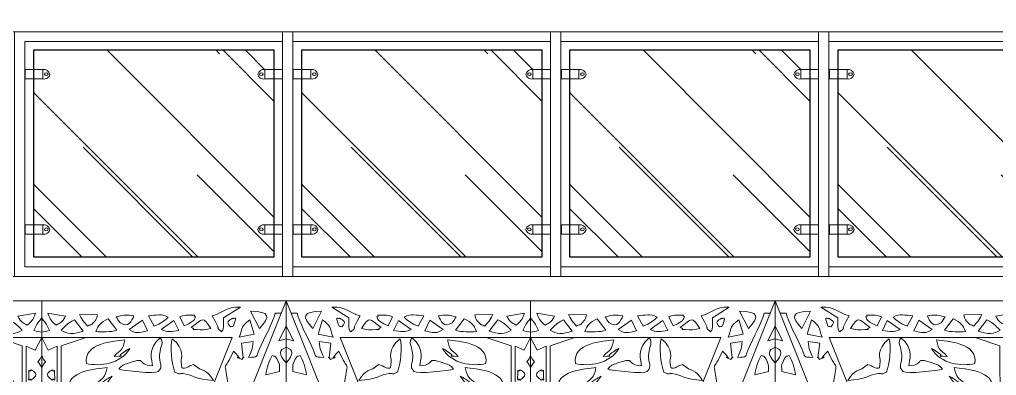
# Model space of a CAD drawing. Header units: inches. Extents: x 249 to 1192, y -18 to 440.
# Drawn here: x 630.404 to 634.4, y 265.843 to 267.298 of the extents above; entities that cross this region are included whole.
import ezdxf

# ---------------------------------------------------------------- set-up
doc = ezdxf.new("R2010")
doc.units = ezdxf.units.IN
doc.header["$MEASUREMENT"] = 0
for name, color, linetype, lineweight in [('ACP', 15, 'Continuous', 15), ('BALOK', 3, 'Continuous', 20), ('BESI', 201, 'Continuous', 0), ('KACA', 141, 'Continuous', 30), ('KUSEN', 16, 'Continuous', 15)]:
    doc.layers.add(name, color=color, linetype=linetype, lineweight=lineweight)
doc.layers.add('KOLOM', color=5, linetype='Continuous')

# ---------------------------------------------------------------- blocks, each defined once
blk = doc.blocks.new('GOTGAA')
for points in [[(0.0196, 2.4616), (1.0196, -0.0384), (0.0196, -0.0384), (0.0196, 2.4616)], [(0.0196, 2.0577), (0.7981, 0.1116), (0.0196, 0.1116)], [(0.0196, 0.1116), (0.0467, 0.1633), (0.0826, 0.1469), (0.0832, 0.4065)], [(0.0999, 0.3983), (0.1, 0.1456), (0.2009, 0.1116)]]:
    blk.add_lwpolyline(points)
for points in [[(0.019, 2.3598), (0.019, 2.3598), (0.0499, 2.2987), (0.0499, 2.2987)], [(0.0499, 2.2987), (0.0499, 2.2987), (0.019, 2.3598), (0.019, 2.3598)], [(0.0499, 2.2987), (0.0499, 2.2987), (0.0196, 2.3066), (0.0196, 2.3066)], [(0.0196, 2.3066), (0.0196, 2.3066), (0.0499, 2.2987), (0.0499, 2.2987)], [(0.0196, 2.2721), (0.0495, 2.2617), (0.0531, 2.243), (0.019, 2.2087)], [(0.019, 2.2087), (0.0531, 2.243), (0.0495, 2.2617), (0.0196, 2.2721)], [(0.0522, 2.2136), (0.0655, 2.2449), (0.0652, 2.2315), (0.0773, 2.2392)], [(0.0773, 2.2392), (0.0652, 2.2315), (0.0655, 2.2449), (0.0522, 2.2136)], [(0.0773, 2.2392), (0.087, 2.2172), (0.1001, 2.1894), (0.1025, 2.1599)], [(0.1025, 2.1599), (0.1001, 2.1894), (0.087, 2.2172), (0.0773, 2.2392)], [(0.0469, 2.1732), (0.0472, 2.1948), (0.043, 2.1919), (0.0522, 2.2136)], [(0.0522, 2.2136), (0.043, 2.1919), (0.0472, 2.1948), (0.0469, 2.1732)], [(0.1025, 2.1599), (0.1025, 2.1599), (0.0469, 2.1732), (0.0469, 2.1732)], [(0.0469, 2.1732), (0.0469, 2.1732), (0.1025, 2.1599), (0.1025, 2.1599)], [(0.0832, 0.4065), (0.0832, 0.4065), (0.0826, 0.1469), (0.0826, 0.1469)], [(0.0826, 0.1469), (0.0826, 0.1469), (0.0832, 0.4065), (0.0832, 0.4065)], [(0.1, 0.1456), (0.1, 0.1456), (0.0999, 0.3983), (0.0999, 0.3983)], [(0.0999, 0.3983), (0.0999, 0.3983), (0.1, 0.1456), (0.1, 0.1456)], [(0.0625, 0.2435), (0.053, 0.2503), (0.0245, 0.2594), (0.0625, 0.2849)], [(0.0625, 0.2849), (0.0245, 0.2594), (0.053, 0.2503), (0.0625, 0.2435)], [(0.0625, 0.2849), (0.0731, 0.2716), (0.0735, 0.3063), (0.0725, 0.2617)], [(0.0725, 0.2617), (0.0735, 0.3063), (0.0731, 0.2716), (0.0625, 0.2849)], [(0.8041, 0.1666), (0.7649, 0.2586), (0.7644, 0.1934), (0.7813, 0.2958)], [(0.7813, 0.2958), (0.7644, 0.1934), (0.7649, 0.2586), (0.8041, 0.1666)], [(0.0725, 0.2617), (0.0716, 0.2237), (0.0756, 0.2615), (0.0625, 0.2435)], [(0.0625, 0.2435), (0.0756, 0.2615), (0.0716, 0.2237), (0.0725, 0.2617)], [(0.0196, 0.1841), (0.0396, 0.2305), (0.0418, 0.1909), (0.0196, 0.2339)], [(0.8381, 0.2012), (0.7903, 0.1732), (0.849, 0.2154), (0.8196, 0.1834)], [(0.8196, 0.1834), (0.849, 0.2154), (0.7903, 0.1732), (0.8381, 0.2012)], [(0.843, 0.1837), (0.8434, 0.2113), (0.8521, 0.1749), (0.8381, 0.2012)], [(0.8381, 0.2012), (0.8521, 0.1749), (0.8434, 0.2113), (0.843, 0.1837)], [(0.0826, 0.1469), (0.0826, 0.1469), (0.0467, 0.1633), (0.0467, 0.1633)], [(0.0467, 0.1633), (0.0467, 0.1633), (0.0826, 0.1469), (0.0826, 0.1469)], [(0.8149, 0.1777), (0.8149, 0.1777), (0.8041, 0.1666), (0.8041, 0.1666)], [(0.8041, 0.1666), (0.8041, 0.1666), (0.8149, 0.1777), (0.8149, 0.1777)], [(0.8196, 0.1834), (0.8182, 0.1819), (0.8162, 0.1792), (0.8149, 0.1777)], [(0.8149, 0.1777), (0.8162, 0.1792), (0.8182, 0.1819), (0.8196, 0.1834)], [(0.8369, 0.1335), (0.8369, 0.1335), (0.843, 0.1837), (0.843, 0.1837)], [(0.843, 0.1837), (0.843, 0.1837), (0.8369, 0.1335), (0.8369, 0.1335)], [(0.9091, 0.1604), (0.8958, 0.1916), (0.9082, 0.19), (0.8657, 0.1926)], [(0.8657, 0.1926), (0.8756, 0.1711), (0.8831, 0.1616), (0.8843, 0.1268)], [(0.8843, 0.1268), (0.8831, 0.1616), (0.8756, 0.1711), (0.8657, 0.1926)], [(0.8657, 0.1926), (0.9082, 0.19), (0.8958, 0.1916), (0.9091, 0.1604)], [(0.9743, 0.0115), (0.9673, 0.048), (0.9294, 0.1129), (0.9091, 0.1604)], [(0.9091, 0.1604), (0.9294, 0.1129), (0.9673, 0.048), (0.9743, 0.0115)], [(0.8843, 0.1268), (0.8843, 0.1268), (0.8369, 0.1335), (0.8369, 0.1335)], [(0.8369, 0.1335), (0.8369, 0.1335), (0.8843, 0.1268), (0.8843, 0.1268)], [(0.0196, 0.0891), (0.0292, 0.088), (0.0394, 0.0858), (0.0514, 0.0828)], [(0.0514, 0.0828), (0.0394, 0.0858), (0.0292, 0.088), (0.0196, 0.0891)], [(0.0514, 0.0828), (0.034, 0.0468), (0.0401, 0.0578), (0.0198, 0.0323)], [(0.0198, 0.0323), (0.0401, 0.0578), (0.034, 0.0468), (0.0514, 0.0828)], [(0.0995, 0.0808), (0.1232, 0.0967), (0.1521, 0.099), (0.1889, 0.0852)], [(0.1889, 0.0852), (0.1521, 0.099), (0.1232, 0.0967), (0.0995, 0.0808)], [(0.1535, 0.0392), (0.121, 0.0546), (0.1237, 0.0588), (0.0995, 0.0808)], [(0.0995, 0.0808), (0.1237, 0.0588), (0.121, 0.0546), (0.1535, 0.0392)], [(0.1889, 0.0852), (0.1889, 0.0852), (0.1535, 0.0392), (0.1535, 0.0392)], [(0.1535, 0.0392), (0.1535, 0.0392), (0.1889, 0.0852), (0.1889, 0.0852)], [(0.2406, 0.087), (0.2662, 0.0875), (0.3012, 0.0902), (0.3274, 0.0808)], [(0.3274, 0.0808), (0.3012, 0.0902), (0.2662, 0.0875), (0.2406, 0.087)], [(0.2912, 0.0348), (0.2598, 0.0514), (0.2517, 0.0581), (0.2406, 0.087)], [(0.2406, 0.087), (0.2517, 0.0581), (0.2598, 0.0514), (0.2912, 0.0348)], [(0.3274, 0.0808), (0.3274, 0.0808), (0.2912, 0.0348), (0.2912, 0.0348)], [(0.2912, 0.0348), (0.2912, 0.0348), (0.3274, 0.0808), (0.3274, 0.0808)], [(0.3774, 0.0778), (0.4043, 0.0971), (0.4163, 0.0904), (0.4524, 0.0842)], [(0.4524, 0.0842), (0.4163, 0.0904), (0.4043, 0.0971), (0.3774, 0.0778)], [(0.4524, 0.0842), (0.4524, 0.0842), (0.4324, 0.0401), (0.4324, 0.0401)], [(0.4324, 0.0401), (0.4324, 0.0401), (0.4524, 0.0842), (0.4524, 0.0842)], [(0.5083, 0.0781), (0.5359, 0.0898), (0.5488, 0.0877), (0.5803, 0.0825)], [(0.5803, 0.0825), (0.5488, 0.0877), (0.5359, 0.0898), (0.5083, 0.0781)], [(0.5803, 0.0825), (0.5803, 0.0825), (0.5608, 0.042), (0.5608, 0.042)], [(0.5608, 0.042), (0.5608, 0.042), (0.5803, 0.0825), (0.5803, 0.0825)], [(0.6315, 0.0695), (0.6554, 0.0801), (0.6174, 0.0776), (0.6683, 0.0794)], [(0.6683, 0.0794), (0.6901, 0.0802), (0.6886, 0.0787), (0.7119, 0.0741)], [(0.7169, 0.0218), (0.7566, 0.092), (0.7337, 0.0594), (0.7416, 0.0753)], [(0.7416, 0.0753), (0.7337, 0.0594), (0.7566, 0.092), (0.7169, 0.0218)], [(0.7416, 0.0753), (0.7416, 0.0753), (0.7547, 0.0883), (0.7547, 0.0883)], [(0.7547, 0.0883), (0.7547, 0.0883), (0.7416, 0.0753), (0.7416, 0.0753)], [(0.7547, 0.0883), (0.7614, 0.0772), (0.7607, 0.0883), (0.7638, 0.0659)], [(0.7638, 0.0659), (0.7607, 0.0883), (0.7614, 0.0772), (0.7547, 0.0883)], [(0.8277, 0.1092), (0.8277, 0.1092), (0.8891, 0.0978), (0.8891, 0.0978)], [(0.8705, 0.0382), (0.8319, 0.0677), (0.8447, 0.0674), (0.8277, 0.1092)], [(0.8277, 0.1092), (0.8447, 0.0674), (0.8319, 0.0677), (0.8705, 0.0382)], [(0.8891, 0.0978), (0.8891, 0.0978), (0.8277, 0.1092), (0.8277, 0.1092)], [(0.8891, 0.0978), (0.8891, 0.0978), (0.8705, 0.0382), (0.8705, 0.0382)], [(0.8705, 0.0382), (0.8705, 0.0382), (0.8891, 0.0978), (0.8891, 0.0978)], [(0.0448, 0.0119), (0.0566, 0.0439), (0.0603, 0.0431), (0.0785, 0.0607)], [(0.0785, 0.0607), (0.0603, 0.0431), (0.0566, 0.0439), (0.0448, 0.0119)], [(0.0785, 0.0607), (0.0986, 0.0476), (0.1003, 0.0522), (0.1175, 0.024)], [(0.1175, 0.024), (0.1003, 0.0522), (0.0986, 0.0476), (0.0785, 0.0607)], [(0.1742, 0.0176), (0.1909, 0.0489), (0.1905, 0.0443), (0.207, 0.0643)], [(0.207, 0.0643), (0.1905, 0.0443), (0.1909, 0.0489), (0.1742, 0.0176)], [(0.207, 0.0643), (0.2282, 0.052), (0.2152, 0.0674), (0.2328, 0.0485)], [(0.2328, 0.0485), (0.2152, 0.0674), (0.2282, 0.052), (0.207, 0.0643)], [(0.2328, 0.0485), (0.2486, 0.0315), (0.2421, 0.0358), (0.2482, 0.0185)], [(0.2482, 0.0185), (0.2421, 0.0358), (0.2486, 0.0315), (0.2328, 0.0485)], [(0.3245, 0.0272), (0.3287, 0.0329), (0.3341, 0.0455), (0.341, 0.0506)], [(0.341, 0.0506), (0.3341, 0.0455), (0.3287, 0.0329), (0.3245, 0.0272)], [(0.341, 0.0506), (0.3731, 0.0742), (0.3883, 0.0442), (0.3968, 0.0227)], [(0.3968, 0.0227), (0.3883, 0.0442), (0.3731, 0.0742), (0.341, 0.0506)], [(0.4324, 0.0401), (0.4324, 0.0401), (0.3774, 0.0778), (0.3774, 0.0778)], [(0.3774, 0.0778), (0.3774, 0.0778), (0.4324, 0.0401), (0.4324, 0.0401)], [(0.456, 0.0218), (0.456, 0.0218), (0.48, 0.0644), (0.48, 0.0644)], [(0.48, 0.0644), (0.48, 0.0644), (0.456, 0.0218), (0.456, 0.0218)], [(0.48, 0.0644), (0.5075, 0.0529), (0.5222, 0.0434), (0.5367, 0.0277)], [(0.5367, 0.0277), (0.5222, 0.0434), (0.5075, 0.0529), (0.48, 0.0644)], [(0.5608, 0.042), (0.5608, 0.042), (0.5083, 0.0781), (0.5083, 0.0781)], [(0.5083, 0.0781), (0.5083, 0.0781), (0.5608, 0.042), (0.5608, 0.042)], [(0.5845, 0.0259), (0.5845, 0.0259), (0.6028, 0.0634), (0.6028, 0.0634)], [(0.6028, 0.0634), (0.6557, 0.0392), (0.6444, 0.0322), (0.649, 0.0248)], [(0.7119, 0.0741), (0.6779, 0.0225), (0.68, 0.0345), (0.6315, 0.0695)], [(0.7638, 0.0659), (0.7639, 0.0657), (0.7635, 0.0337), (0.7634, 0.0307)], [(0.7634, 0.0307), (0.7635, 0.0337), (0.7639, 0.0657), (0.7638, 0.0659)], [(0.8013, 0.032), (0.7846, 0.0445), (0.7707, 0.043), (0.792, 0.068)], [(0.792, 0.068), (0.7707, 0.043), (0.7846, 0.0445), (0.8013, 0.032)], [(0.792, 0.068), (0.7997, 0.0628), (0.8014, 0.0741), (0.8072, 0.0547)], [(0.8072, 0.0547), (0.8014, 0.0741), (0.7997, 0.0628), (0.792, 0.068)], [(0.8072, 0.0547), (0.8189, 0.0158), (0.806, 0.0389), (0.8013, 0.032)], [(0.8013, 0.032), (0.806, 0.0389), (0.8189, 0.0158), (0.8072, 0.0547)], [(0.8744, 0.0036), (0.8744, 0.0036), (0.9103, 0.0739), (0.9103, 0.0739)], [(0.9103, 0.0739), (0.9575, 0.0246), (0.9526, 0.0049), (0.8744, 0.0036)], [(0.8744, 0.0036), (0.9526, 0.0049), (0.9575, 0.0246), (0.9103, 0.0739)], [(0.9103, 0.0739), (0.9103, 0.0739), (0.8744, 0.0036), (0.8744, 0.0036)], [(0.0198, 0.0323), (0.0197, 0.0324), (0.0197, 0.0324), (0.0196, 0.0325)], [(0.0196, 0.0325), (0.0197, 0.0324), (0.0197, 0.0324), (0.0198, 0.0323)], [(0.1175, 0.024), (0.1175, 0.024), (0.0448, 0.0119), (0.0448, 0.0119)], [(0.0448, 0.0119), (0.0448, 0.0119), (0.1175, 0.024), (0.1175, 0.024)], [(0.2482, 0.0185), (0.2482, 0.0185), (0.1742, 0.0176), (0.1742, 0.0176)], [(0.1742, 0.0176), (0.1742, 0.0176), (0.2482, 0.0185), (0.2482, 0.0185)], [(0.3968, 0.0227), (0.3683, 0.0186), (0.3619, 0.0162), (0.3245, 0.0272)], [(0.3245, 0.0272), (0.3619, 0.0162), (0.3683, 0.0186), (0.3968, 0.0227)], [(0.5367, 0.0277), (0.5093, 0.0121), (0.4884, 0.0212), (0.456, 0.0218)], [(0.456, 0.0218), (0.4884, 0.0212), (0.5093, 0.0121), (0.5367, 0.0277)], [(0.649, 0.0248), (0.6336, 0.0205), (0.6614, 0.0184), (0.6207, 0.0195)], [(0.8322, -0.0126), (0.7689, -0.0148), (0.7695, 0.0084), (0.7169, 0.0218)], [(0.7169, 0.0218), (0.7695, 0.0084), (0.7689, -0.0148), (0.8322, -0.0126)], [(0.7634, 0.0307), (0.7634, 0.0307), (0.8322, -0.0126), (0.8322, -0.0126)], [(0.8322, -0.0126), (0.8322, -0.0126), (0.7634, 0.0307), (0.7634, 0.0307)], [(0.9994, 0.012), (0.9905, 0.0116), (0.9821, 0.0113), (0.9743, 0.0115)], [(0.9743, 0.0115), (0.9821, 0.0113), (0.9905, 0.0116), (0.9994, 0.012)]]:
    blk.add_open_spline(points, degree=3)
for points, knots in [([(0.244, 0.3011), (0.2994, 0.2962), (0.2498, 0.3054), (0.2786, 0.2869), (0.2786, 0.2869), (0.3056, 0.2695), (0.2835, 0.281), (0.3078, 0.2692), (0.3078, 0.2692), (0.2703, 0.333), (0.1827, 0.3427), (0.1302, 0.3298), (0.1302, 0.3298), (0.1181, 0.2434), (0.244, 0.2401), (0.2868, 0.2334), (0.2868, 0.2334), (0.2764, 0.2837), (0.2734, 0.2681), (0.244, 0.3011)], [0, 0, 0, 0, 0.166667, 0.166667, 0.166667, 0.166667, 0.333333, 0.333333, 0.333333, 0.333333, 0.5, 0.5, 0.5, 0.5, 0.666667, 0.666667, 0.666667, 0.666667, 1, 1, 1, 1]), ([(0.6401, 0.2207), (0.6802, 0.2553), (0.6919, 0.2366), (0.7228, 0.2866), (0.7228, 0.2866), (0.6492, 0.2833), (0.6328, 0.262), (0.5989, 0.2581), (0.5989, 0.2581), (0.5767, 0.2556), (0.5942, 0.2665), (0.5646, 0.2528), (0.5646, 0.2528), (0.5504, 0.2225), (0.5441, 0.1411), (0.553, 0.1168), (0.553, 0.1168), (0.6085, 0.1571), (0.5897, 0.2017), (0.5895, 0.2049), (0.5895, 0.2049), (0.5895, 0.2049), (0.5917, 0.2261), (0.5917, 0.2261), (0.5917, 0.2261), (0.5926, 0.251), (0.6244, 0.2259), (0.6401, 0.2207)], [0, 0, 0, 0, 0.125, 0.125, 0.125, 0.125, 0.25, 0.25, 0.25, 0.25, 0.375, 0.375, 0.375, 0.375, 0.5, 0.5, 0.5, 0.5, 0.625, 0.625, 0.625, 0.625, 0.75, 0.75, 0.75, 0.75, 1, 1, 1, 1]), ([(0.4731, 0.227), (0.4712, 0.2054), (0.4501, 0.1562), (0.5049, 0.1121), (0.5049, 0.1121), (0.5205, 0.131), (0.5055, 0.145), (0.5018, 0.1812), (0.5018, 0.1812), (0.4984, 0.2146), (0.5195, 0.2278), (0.496, 0.2504), (0.496, 0.2504), (0.4854, 0.2607), (0.352, 0.2472), (0.3347, 0.2399), (0.3347, 0.2399), (0.3532, 0.2225), (0.3482, 0.2245), (0.3768, 0.215), (0.3768, 0.215), (0.4569, 0.1885), (0.4007, 0.2202), (0.4731, 0.227)], [0, 0, 0, 0, 0.142857, 0.142857, 0.142857, 0.142857, 0.285714, 0.285714, 0.285714, 0.285714, 0.428571, 0.428571, 0.428571, 0.428571, 0.571429, 0.571429, 0.571429, 0.571429, 0.714286, 0.714286, 0.714286, 0.714286, 1, 1, 1, 1]), ([(0.3164, 0.1884), (0.3718, 0.1836), (0.3222, 0.1927), (0.3509, 0.1742), (0.3509, 0.1742), (0.378, 0.1568), (0.3559, 0.1683), (0.3802, 0.1565), (0.3802, 0.1565), (0.3427, 0.2203), (0.2551, 0.23), (0.2026, 0.2172), (0.2026, 0.2172), (0.1905, 0.1308), (0.3163, 0.1274), (0.3592, 0.1208), (0.3592, 0.1208), (0.3488, 0.171), (0.3458, 0.1555), (0.3164, 0.1884)], [0, 0, 0, 0, 0.166667, 0.166667, 0.166667, 0.166667, 0.333333, 0.333333, 0.333333, 0.333333, 0.5, 0.5, 0.5, 0.5, 0.666667, 0.666667, 0.666667, 0.666667, 1, 1, 1, 1]), ([(0.7119, 0.0741), (0.6886, 0.0787), (0.6901, 0.0802), (0.6683, 0.0794), (0.6683, 0.0794), (0.6174, 0.0776), (0.6554, 0.0801), (0.6315, 0.0695), (0.6315, 0.0695), (0.68, 0.0345), (0.6779, 0.0225), (0.7119, 0.0741)], [0, 0, 0, 0, 0.5, 0.5, 0.5, 0.5, 1.25, 1.25, 1.25, 1.25, 1.75, 1.75, 1.75, 1.75]), ([(0.6207, 0.0195), (0.6614, 0.0184), (0.6336, 0.0205), (0.649, 0.0248), (0.649, 0.0248), (0.6444, 0.0322), (0.6557, 0.0392), (0.6028, 0.0634), (0.6028, 0.0634), (0.6028, 0.0634), (0.5845, 0.0259), (0.5845, 0.0259), (0.5845, 0.0259), (0.6065, 0.0204), (0.5981, 0.0202), (0.6207, 0.0195), (0.6207, 0.0195), (0.5981, 0.0202), (0.6065, 0.0204), (0.5845, 0.0259)], [0.4, 0.4, 0.4, 0.4, 1.2, 1.2, 1.2, 1.2, 1.6, 1.6, 1.6, 1.6, 2, 2, 2, 2, 2.8, 2.8, 2.8, 2.8, 3.2, 3.2, 3.2, 3.2])]:
    blk.add_open_spline(points, degree=3, knots=knots)
blk = doc.blocks.new('GORRG')
at = {"xscale": -1, "rotation": 359.9999999751687}
blk.add_blockref('GOTGAA', (-0.9608, 0), dxfattribs=at)
blk.add_blockref('GOTGAA', (-1, 0))
blk = doc.blocks.new('tampak depan')
at = {"layer": 'KACA'}
h = blk.add_hatch(dxfattribs=at)
h.set_pattern_fill('AR-RROOF', color=256, scale=0.5, angle=45, style=0)
h.set_pattern_definition([(135, (817.24013, 361.98006), (-0.424264, 1.1313708), [7.5, -1, 2.5, -0.5]), (135, (816.9467, 362.62706), (0.8237794, 0.1166726), [1.5, -0.165, 3, -0.375]), (135, (817.36387, 362.45735), (-1.6015969, 2.0753584), [4, -0.7, 2, -0.5])])
h.paths.add_polyline_path([(716.1513, 341.1569), (716.1513, 341.2501), (716.1894, 341.2501, 0.422264), (716.2184, 341.2692, 0.394019), (716.1894, 341.2884), (716.1513, 341.2884), (716.1513, 341.8845), (716.1894, 341.8845, 0.422264), (716.2184, 341.9037, 0.394019), (716.1894, 341.9229), (716.1513, 341.9229), (716.1513, 342.0012), (717.1356, 342.0012), (717.1356, 341.9229), (717.0975, 341.9229, 0.394019), (717.0685, 341.9037, 0.422264), (717.0975, 341.8845), (717.1356, 341.8845), (717.1356, 341.2884), (717.0975, 341.2884, 0.394019), (717.0685, 341.2692, 0.422264), (717.0975, 341.2501), (717.1356, 341.2501), (717.1356, 341.1569)])
h = blk.add_hatch(dxfattribs=at)
h.set_pattern_fill('AR-RROOF', color=256, scale=0.5, angle=45, style=0)
h.set_pattern_definition([(135, (818.3365, 361.98006), (-0.424264, 1.1313708), [7.5, -1, 2.5, -0.5]), (135, (818.0431, 362.62706), (0.8237794, 0.1166726), [1.5, -0.165, 3, -0.375]), (135, (818.46027, 362.45735), (-1.6015969, 2.0753584), [4, -0.7, 2, -0.5])])
h.paths.add_polyline_path([(717.2477, 341.1569), (717.2477, 341.2501), (717.2858, 341.2501, 0.422264), (717.3148, 341.2692, 0.394019), (717.2858, 341.2884), (717.2477, 341.2884), (717.2477, 341.8845), (717.2858, 341.8845, 0.422264), (717.3148, 341.9037, 0.394019), (717.2858, 341.9229), (717.2477, 341.9229), (717.2477, 342.0012), (718.232, 342.0012), (718.232, 341.9229), (718.1939, 341.9229, 0.394019), (718.1649, 341.9037, 0.422264), (718.1939, 341.8845), (718.232, 341.8845), (718.232, 341.2884), (718.1939, 341.2884, 0.394019), (718.1649, 341.2692, 0.422264), (718.1939, 341.2501), (718.232, 341.2501), (718.232, 341.1569)])
h = blk.add_hatch(dxfattribs=at)
h.set_pattern_fill('AR-RROOF', color=256, scale=0.5, angle=45, style=0)
h.set_pattern_definition([(135, (819.4329, 361.98006), (-0.424264, 1.1313708), [7.5, -1, 2.5, -0.5]), (135, (819.1395, 362.62706), (0.8237794, 0.1166726), [1.5, -0.165, 3, -0.375]), (135, (819.55666, 362.45735), (-1.6015969, 2.0753584), [4, -0.7, 2, -0.5])])
h.paths.add_polyline_path([(718.3441, 341.1569), (718.3441, 341.2501), (718.3822, 341.2501, 0.422264), (718.4112, 341.2692, 0.394019), (718.3822, 341.2884), (718.3441, 341.2884), (718.3441, 341.8845), (718.3822, 341.8845, 0.422264), (718.4112, 341.9037, 0.394019), (718.3822, 341.9229), (718.3441, 341.9229), (718.3441, 342.0012), (719.3284, 342.0012), (719.3284, 341.9229), (719.2903, 341.9229, 0.394019), (719.2613, 341.9037, 0.422264), (719.2903, 341.8845), (719.3284, 341.8845), (719.3284, 341.2884), (719.2903, 341.2884, 0.394019), (719.2613, 341.2692, 0.422264), (719.2903, 341.2501), (719.3284, 341.2501), (719.3284, 341.1569)])
h = blk.add_hatch(dxfattribs=at)
h.set_pattern_fill('AR-RROOF', color=256, scale=0.5, angle=45, style=0)
h.set_pattern_definition([(135, (820.5293, 361.98006), (-0.424264, 1.1313708), [7.5, -1, 2.5, -0.5]), (135, (820.23586, 362.62706), (0.8237794, 0.1166726), [1.5, -0.165, 3, -0.375]), (135, (820.65306, 362.45735), (-1.6015969, 2.0753584), [4, -0.7, 2, -0.5])])
h.paths.add_polyline_path([(719.4405, 341.1569), (719.4405, 341.2501), (719.4786, 341.2501, 0.422264), (719.5076, 341.2692, 0.394019), (719.4786, 341.2884), (719.4405, 341.2884), (719.4405, 341.8845), (719.4786, 341.8845, 0.422264), (719.5076, 341.9037, 0.394019), (719.4786, 341.9229), (719.4405, 341.9229), (719.4405, 342.0012), (720.4248, 342.0012), (720.4248, 341.9229), (720.3867, 341.9229, 0.394019), (720.3577, 341.9037, 0.422264), (720.3867, 341.8845), (720.4248, 341.8845), (720.4248, 341.2884), (720.3867, 341.2884, 0.394019), (720.3577, 341.2692, 0.422264), (720.3867, 341.2501), (720.4248, 341.2501), (720.4248, 341.1569)])
at = {"layer": 'BALOK'}
for points in [[(681.9979, 342.0769), (726.1974, 342.0769), (726.1974, 342.1769), (681.9979, 342.1769)], [(708.5966, 341.0769), (723.2269, 341.0769), (723.187, 340.9769), (708.5966, 340.9769)]]:
    blk.add_lwpolyline(points, close=True, dxfattribs=at)
at = {"layer": 'BESI'}
for points in [[(716.1174, 341.9229), (716.1894, 341.9229), (716.1894, 341.8845), (716.1174, 341.8845)], [(717.1695, 341.9229), (717.0975, 341.9229), (717.0975, 341.8845), (717.1695, 341.8845)], [(717.2138, 341.9229), (717.2858, 341.9229), (717.2858, 341.8845), (717.2138, 341.8845)], [(718.2659, 341.9229), (718.1939, 341.9229), (718.1939, 341.8845), (718.2659, 341.8845)], [(718.3102, 341.9229), (718.3822, 341.9229), (718.3822, 341.8845), (718.3102, 341.8845)], [(719.3623, 341.9229), (719.2903, 341.9229), (719.2903, 341.8845), (719.3623, 341.8845)], [(719.4066, 341.9229), (719.4786, 341.9229), (719.4786, 341.8845), (719.4066, 341.8845)], [(716.1174, 341.2884), (716.1894, 341.2884), (716.1894, 341.2501), (716.1174, 341.2501)], [(717.1695, 341.2884), (717.0975, 341.2884), (717.0975, 341.2501), (717.1695, 341.2501)], [(717.2138, 341.2884), (717.2858, 341.2884), (717.2858, 341.2501), (717.2138, 341.2501)], [(718.2659, 341.2884), (718.1939, 341.2884), (718.1939, 341.2501), (718.2659, 341.2501)], [(718.3102, 341.2884), (718.3822, 341.2884), (718.3822, 341.2501), (718.3102, 341.2501)], [(719.3623, 341.2884), (719.2903, 341.2884), (719.2903, 341.2501), (719.3623, 341.2501)], [(719.4066, 341.2884), (719.4786, 341.2884), (719.4786, 341.2501), (719.4066, 341.2501)]]:
    blk.add_lwpolyline(points, close=True, dxfattribs=at)
for points in [[(716.1894, 341.9229, -0.394019), (716.2184, 341.9037, 0.787765)], [(717.0975, 341.9229, 0.394019), (717.0685, 341.9037, -0.787765)], [(717.2858, 341.9229, -0.394019), (717.3148, 341.9037, 0.787765)], [(718.1939, 341.9229, 0.394019), (718.1649, 341.9037, -0.787765)], [(718.3822, 341.9229, -0.394019), (718.4112, 341.9037, 0.787765)], [(719.2903, 341.9229, 0.394019), (719.2613, 341.9037, -0.787765)], [(719.4786, 341.9229, -0.394019), (719.5076, 341.9037, 0.787765)], [(716.1894, 341.8845, 0.422264), (716.2184, 341.9037, -10.612517)], [(717.0975, 341.8845, -0.422264), (717.0685, 341.9037, 10.612517)], [(717.2858, 341.8845, 0.422264), (717.3148, 341.9037, -10.612517)], [(718.1939, 341.8845, -0.422264), (718.1649, 341.9037, 10.612517)], [(718.3822, 341.8845, 0.422264), (718.4112, 341.9037, -10.612517)], [(719.2903, 341.8845, -0.422264), (719.2613, 341.9037, 10.612517)], [(719.4786, 341.8845, 0.422264), (719.5076, 341.9037, -10.612517)], [(716.1894, 341.2884, -0.394019), (716.2184, 341.2692, 0.787765)], [(717.0975, 341.2884, 0.394019), (717.0685, 341.2692, -0.787765)], [(717.2858, 341.2884, -0.394019), (717.3148, 341.2692, 0.787765)], [(718.1939, 341.2884, 0.394019), (718.1649, 341.2692, -0.787765)], [(718.3822, 341.2884, -0.394019), (718.4112, 341.2692, 0.787765)], [(719.2903, 341.2884, 0.394019), (719.2613, 341.2692, -0.787765)], [(719.4786, 341.2884, -0.394019), (719.5076, 341.2692, 0.787765)], [(716.1894, 341.2501, 0.422264), (716.2184, 341.2692, -10.612517)], [(717.0975, 341.2501, -0.422264), (717.0685, 341.2692, 10.612517)], [(717.2858, 341.2501, 0.422264), (717.3148, 341.2692, -10.612517)], [(718.1939, 341.2501, -0.422264), (718.1649, 341.2692, 10.612517)], [(718.3822, 341.2501, 0.422264), (718.4112, 341.2692, -10.612517)], [(719.2903, 341.2501, -0.422264), (719.2613, 341.2692, 10.612517)], [(719.4786, 341.2501, 0.422264), (719.5076, 341.2692, -10.612517)]]:
    blk.add_lwpolyline(points, format="xyb", dxfattribs=at)
at = {"layer": 'BESI', "extrusion": (0, 0, -1)}
for centre in [(716.2038, 341.9038), (717.3002, 341.9038), (718.3965, 341.9038), (719.4929, 341.9038), (716.2038, 341.2693), (717.3002, 341.2693), (718.3965, 341.2693), (719.4929, 341.2693)]:
    blk.add_ellipse(centre, major_axis=(0.00758, 0.0004), ratio=0.795187, dxfattribs=at)
at = {"layer": 'BESI'}
for centre in [(717.0831, 341.9038), (718.1795, 341.9038), (719.2759, 341.9038), (717.0831, 341.2693), (718.1795, 341.2693), (719.2759, 341.2693)]:
    blk.add_ellipse(centre, major_axis=(-0.00758, 0.0004), ratio=0.795187, dxfattribs=at)
at = {"layer": 'KACA'}
for points in [[(717.1356, 342.0012), (716.1513, 342.0012), (716.1513, 341.1569), (717.1356, 341.1569)], [(718.232, 342.0012), (717.2477, 342.0012), (717.2477, 341.1569), (718.232, 341.1569)], [(719.3284, 342.0012), (718.3441, 342.0012), (718.3441, 341.1569), (719.3284, 341.1569)], [(720.4248, 342.0012), (719.4405, 342.0012), (719.4405, 341.1569), (720.4248, 341.1569)]]:
    blk.add_lwpolyline(points, close=True, dxfattribs=at)
at = {"layer": 'KUSEN'}
for points in [[(717.2117, 342.0769), (716.0731, 342.0769), (716.0731, 341.0769), (717.2117, 341.0769)], [(718.3081, 342.0769), (717.1695, 342.0769), (717.1695, 341.0769), (718.3081, 341.0769)], [(719.4045, 342.0769), (718.2659, 342.0769), (718.2659, 341.0769), (719.4045, 341.0769)], [(720.5009, 342.0769), (719.3623, 342.0769), (719.3623, 341.0769), (720.5009, 341.0769)], [(716.1153, 341.1169), (717.1695, 341.1169), (717.1695, 342.0369), (716.1153, 342.0369)], [(717.2117, 341.1169), (718.2659, 341.1169), (718.2659, 342.0369), (717.2117, 342.0369)], [(718.3081, 341.1169), (719.3623, 341.1169), (719.3623, 342.0369), (718.3081, 342.0369)], [(719.4045, 341.1169), (720.4587, 341.1169), (720.4587, 342.0369), (719.4045, 342.0369)]]:
    blk.add_lwpolyline(points, close=True, dxfattribs=at)
at = {"layer": 'ACP', "xscale": -1, "rotation": 180}
for p in [(717.1651, 340.9385), (719.1651, 340.9385), (721.1651, 340.9385)]:
    blk.add_blockref('GORRG', p, dxfattribs=at)
at = {"layer": 'ACP', "rotation": 359.9999999444423}
for p in [(718.1651, 338.5153), (720.1651, 338.5153)]:
    blk.add_blockref('GORRG', p, dxfattribs=at)

msp = doc.modelspace()

# ---------------------------------------------------------------- block references
at = {"layer": 'KOLOM'}
msp.add_blockref('tampak depan', (-85.6899, -74.829), dxfattribs=at)

doc.saveas('drawing.dxf')
